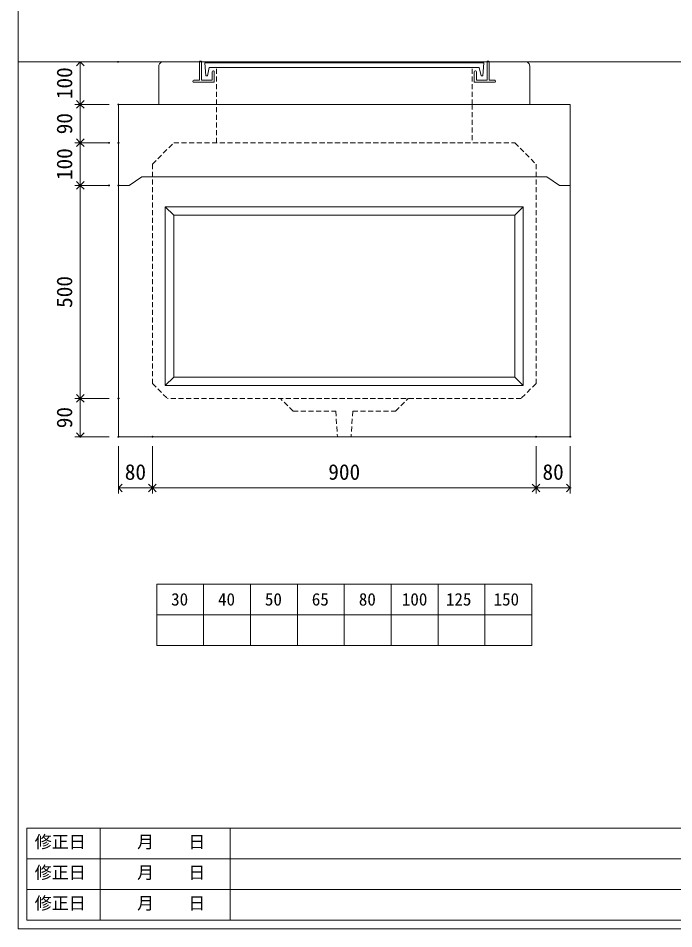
# Model space of a CAD drawing. Units: millimetres, scale not verified. Extents: x -4890 to 4890, y -2282 to 2282.
# Drawn here: x -1230 to 308, y -1993 to 144 of the extents above; entities that cross this region are included whole.
import ezdxf
from ezdxf.enums import TextEntityAlignment as Align

# ---------------------------------------------------------------- set-up
doc = ezdxf.new("R2010")
doc.units = ezdxf.units.MM
doc.header["$LTSCALE"] = 10
doc.header["$PDMODE"] = 32
doc.header["$PDSIZE"] = 2
doc.linetypes.add('DASHED1', pattern=[1.8, 1.2, -0.6])
doc.layers.add('0-1_Defpoints', color=7, linetype='Continuous')
for name, color, linetype, lineweight in [('0-2_waku', 7, 'Continuous', 18), ('0-3_gaikei', 7, 'Continuous', 18), ('0-4_kakure', 7, 'DASHED1', 5), ('0-5_sunpou', 7, 'Continuous', 5), ('0-9_uchigawa', 6, 'Continuous', 18), ('0-B_futa', 3, 'Continuous', 18), ('0-C_GL', 4, 'Continuous', 18), ('0-E_文字１', 7, 'Continuous', 18)]:
    doc.layers.add(name, color=color, linetype=linetype, lineweight=lineweight)
doc.styles.add('ＭＳ ゴシック', font='')
doc.styles.get('ＭＳ ゴシック').set_extended_font_data('MS Gothic')

# ---------------------------------------------------------------- blocks, each defined once
blk = doc.blocks.new('_Open90')
at = {"layer": '0-5_sunpou'}
blk.add_line((0, 0), (-1, 0), dxfattribs=at)
blk.add_lwpolyline([(-0.5, 0.5), (0, 0), (-0.5, -0.5)], dxfattribs=at)
blk = doc.blocks.new('D92')
at = {"layer": '0-1_Defpoints'}
for p in [(451.54, 2264.36), (363, 2164.36), (452.32, 2164.36)]:
    blk.add_point(p, dxfattribs=at)
at = {"layer": '0-5_sunpou'}
for p, q in [((429.54, 2264.36), (350, 2264.36)), ((363, 2246.36), (363, 2182.36)), ((430.32, 2164.36), (350, 2164.36))]:
    blk.add_line(p, q, dxfattribs=at)
at = {"layer": '0-5_sunpou', "xscale": 18, "yscale": 18}
for p, rotation in [((363, 2264.36), 90), ((363, 2164.36), 270)]:
    blk.add_blockref('_Open90', p, dxfattribs=dict(at, rotation=rotation))
at = {"layer": '0-5_sunpou', "style": 'ＭＳ ゴシック'}
blk.add_text('100', height=36.66, rotation=90, dxfattribs=at).set_placement((355, 2176.86), align=Align.BOTTOM_LEFT)
blk = doc.blocks.new('D93')
at = {"layer": '0-1_Defpoints'}
for p in [(452.32, 2164.36), (363, 2074.36), (452.32, 2074.36)]:
    blk.add_point(p, dxfattribs=at)
at = {"layer": '0-5_sunpou'}
for p, q in [((430.32, 2164.36), (350, 2164.36)), ((363, 2146.36), (363, 2092.36)), ((430.32, 2074.36), (350, 2074.36))]:
    blk.add_line(p, q, dxfattribs=at)
at = {"layer": '0-5_sunpou', "xscale": 18, "yscale": 18}
for p, rotation in [((363, 2164.36), 90), ((363, 2074.36), 270)]:
    blk.add_blockref('_Open90', p, dxfattribs=dict(at, rotation=rotation))
at = {"layer": '0-5_sunpou', "style": 'ＭＳ ゴシック'}
blk.add_text('90', height=36.66, rotation=90, dxfattribs=at).set_placement((355, 2094.36), align=Align.BOTTOM_LEFT)
blk = doc.blocks.new('D94')
at = {"layer": '0-1_Defpoints'}
for p in [(452.32, 1974.36), (363, 1474.36), (452.32, 1474.36)]:
    blk.add_point(p, dxfattribs=at)
at = {"layer": '0-5_sunpou'}
for p, q in [((430.32, 1974.36), (350, 1974.36)), ((363, 1956.36), (363, 1492.36)), ((430.32, 1474.36), (350, 1474.36))]:
    blk.add_line(p, q, dxfattribs=at)
at = {"layer": '0-5_sunpou', "xscale": 18, "yscale": 18}
for p, rotation in [((363, 1974.36), 90), ((363, 1474.36), 270)]:
    blk.add_blockref('_Open90', p, dxfattribs=dict(at, rotation=rotation))
at = {"layer": '0-5_sunpou', "style": 'ＭＳ ゴシック'}
blk.add_text('500', height=36.66, rotation=90, dxfattribs=at).set_placement((355, 1686.86), align=Align.BOTTOM_LEFT)
blk = doc.blocks.new('D95')
at = {"layer": '0-1_Defpoints'}
for p in [(452.32, 1474.36), (363, 1384.36), (452.32, 1384.36)]:
    blk.add_point(p, dxfattribs=at)
at = {"layer": '0-5_sunpou'}
for p, q in [((430.32, 1474.36), (350, 1474.36)), ((363, 1456.36), (363, 1402.36)), ((430.32, 1384.36), (350, 1384.36))]:
    blk.add_line(p, q, dxfattribs=at)
at = {"layer": '0-5_sunpou', "xscale": 18, "yscale": 18}
for p, rotation in [((363, 1474.36), 90), ((363, 1384.36), 270)]:
    blk.add_blockref('_Open90', p, dxfattribs=dict(at, rotation=rotation))
at = {"layer": '0-5_sunpou', "style": 'ＭＳ ゴシック'}
blk.add_text('90', height=36.66, rotation=90, dxfattribs=at).set_placement((355, 1404.36), align=Align.BOTTOM_LEFT)
blk = doc.blocks.new('D96')
at = {"layer": '0-1_Defpoints'}
for p in [(452.32, 1384.36), (532.32, 1384.36), (532.32, 1264.33)]:
    blk.add_point(p, dxfattribs=at)
at = {"layer": '0-5_sunpou'}
for p, q in [((452.32, 1362.36), (452.32, 1251.33)), ((532.32, 1362.36), (532.32, 1251.33)), ((470.32, 1264.33), (514.32, 1264.33))]:
    blk.add_line(p, q, dxfattribs=at)
at = {"layer": '0-5_sunpou', "xscale": 18, "yscale": 18, "rotation": 180}
blk.add_blockref('_Open90', (452.32, 1264.33), dxfattribs=at)
at = {"layer": '0-5_sunpou', "xscale": 18, "yscale": 18}
blk.add_blockref('_Open90', (532.32, 1264.33), dxfattribs=at)
at = {"layer": '0-5_sunpou', "style": 'ＭＳ ゴシック'}
blk.add_text('80', height=36.66, dxfattribs=at).set_placement((467.32, 1272.33), align=Align.BOTTOM_LEFT)
blk = doc.blocks.new('D97')
at = {"layer": '0-1_Defpoints'}
for p in [(532.32, 1384.36), (1432.32, 1384.36), (1432.32, 1264.33)]:
    blk.add_point(p, dxfattribs=at)
at = {"layer": '0-5_sunpou'}
for p, q in [((532.32, 1362.36), (532.32, 1251.33)), ((1432.32, 1362.36), (1432.32, 1251.33)), ((550.32, 1264.33), (1414.32, 1264.33))]:
    blk.add_line(p, q, dxfattribs=at)
at = {"layer": '0-5_sunpou', "xscale": 18, "yscale": 18, "rotation": 180}
blk.add_blockref('_Open90', (532.32, 1264.33), dxfattribs=at)
at = {"layer": '0-5_sunpou', "xscale": 18, "yscale": 18}
blk.add_blockref('_Open90', (1432.32, 1264.33), dxfattribs=at)
at = {"layer": '0-5_sunpou', "style": 'ＭＳ ゴシック'}
blk.add_text('900', height=36.66, dxfattribs=at).set_placement((944.82, 1272.33), align=Align.BOTTOM_LEFT)
blk = doc.blocks.new('D98')
at = {"layer": '0-1_Defpoints'}
for p in [(1432.32, 1384.36), (1512.32, 1384.36), (1512.32, 1264.33)]:
    blk.add_point(p, dxfattribs=at)
at = {"layer": '0-5_sunpou'}
for p, q in [((1432.32, 1362.36), (1432.32, 1251.33)), ((1512.32, 1362.36), (1512.32, 1251.33)), ((1450.32, 1264.33), (1494.32, 1264.33))]:
    blk.add_line(p, q, dxfattribs=at)
at = {"layer": '0-5_sunpou', "xscale": 18, "yscale": 18, "rotation": 180}
blk.add_blockref('_Open90', (1432.32, 1264.33), dxfattribs=at)
at = {"layer": '0-5_sunpou', "xscale": 18, "yscale": 18}
blk.add_blockref('_Open90', (1512.32, 1264.33), dxfattribs=at)
at = {"layer": '0-5_sunpou', "style": 'ＭＳ ゴシック'}
blk.add_text('80', height=36.66, dxfattribs=at).set_placement((1447.32, 1272.33), align=Align.BOTTOM_LEFT)
blk = doc.blocks.new('D99')
at = {"layer": '0-1_Defpoints'}
for p in [(430.32, 2074.36), (363, 1974.36), (430.32, 1974.36)]:
    blk.add_point(p, dxfattribs=at)
at = {"layer": '0-5_sunpou'}
for p, q in [((408.32, 2074.36), (350, 2074.36)), ((363, 2056.36), (363, 1992.36)), ((408.32, 1974.36), (350, 1974.36))]:
    blk.add_line(p, q, dxfattribs=at)
at = {"layer": '0-5_sunpou', "xscale": 18, "yscale": 18}
for p, rotation in [((363, 2074.36), 90), ((363, 1974.36), 270)]:
    blk.add_blockref('_Open90', p, dxfattribs=dict(at, rotation=rotation))
at = {"layer": '0-5_sunpou', "style": 'ＭＳ ゴシック'}
blk.add_text('100', height=36.66, rotation=90, dxfattribs=at).set_placement((355, 1986.86), align=Align.BOTTOM_LEFT)

msp = doc.modelspace()

# ---------------------------------------------------------------- linework, layer by layer
at = {"layer": '0-2_waku'}
for p, q in [((-1230.06, 2281.94), (-1230.06, -1993.06)), ((-905.06, -1184.06), (-25.06, -1184.06)), ((-905.06, -1184.06), (-905.06, -1328.06)), ((-905.06, -1184.06), (-905.06, -1328.06)), ((-905.06, -1184.06), (-905.06, -1328.06)), ((-905.06, -1184.06), (-905.06, -1328.06)), ((-795.06, -1184.06), (-795.06, -1328.06)), ((-685.06, -1184.06), (-685.06, -1328.06)), ((-685.06, -1184.06), (-685.06, -1328.06)), ((-575.06, -1184.06), (-575.06, -1328.06)), ((-465.06, -1184.06), (-465.06, -1328.06)), ((-355.06, -1184.06), (-355.06, -1328.06)), ((-245.06, -1184.06), (-245.06, -1328.06)), ((-135.06, -1184.06), (-135.06, -1328.06)), ((-25.06, -1184.06), (-25.06, -1328.06)), ((-905.06, -1256.06), (-25.06, -1256.06)), ((-905.06, -1328.06), (-25.06, -1328.06)), ((-1210.06, -1757.06), (-1210.06, -1973.06)), ((-1210.06, -1757.06), (817.94, -1757.06)), ((-1037.56, -1757.06), (-1037.56, -1973.06)), ((-732.56, -1757.06), (-732.56, -1973.06)), ((-732.56, -1757.06), (-732.56, -1973.06)), ((-1210.06, -1829.06), (817.94, -1829.06)), ((-1210.06, -1901.06), (529.94, -1901.06)), ((-1210.06, -1973.06), (817.94, -1973.06)), ((-1230.06, -1993.06), (4889.94, -1993.06)), ((-1230.06, -1993.06), (4889.94, -1993.06)), ((-1230.06, -1993.06), (4889.94, -1993.06))]:
    msp.add_line(p, q, dxfattribs=at)
at = {"layer": '0-3_gaikei'}
for p, q in [((-900.06, -58.06), (-900.06, 31.94)), ((-890.06, 41.94), (-805.06, 41.94)), ((-125.06, 41.94), (-40.06, 41.94)), ((-30.06, -58.06), (-30.06, 31.94)), ((-995.06, -58.06), (64.94, -58.06)), ((-995.06, -838.06), (-995.06, -58.06)), ((-900.06, -58.06), (-790.06, -58.06)), ((-865.06, -58.06), (-65.06, -58.06)), ((-30.06, -58.06), (-140.06, -58.06)), ((64.94, -58.06), (64.94, -838.06)), ((-970.06, -248.06), (-940.06, -228.06)), ((-940.06, -228.06), (9.94, -228.06)), ((9.94, -228.06), (39.94, -248.06)), ((-970.06, -248.06), (-995.06, -248.06)), ((39.94, -248.06), (64.94, -248.06)), ((64.94, -838.06), (-995.06, -838.06))]:
    msp.add_line(p, q, dxfattribs=at)
for centre, radius, start, end in [((-890.64, 32.52), 9.44, 86.47383, 183.52617), ((-39.73, 32.27), 9.68, 358.04251, 91.95749)]:
    msp.add_arc(centre, radius, start, end, dxfattribs=at)
at = {"layer": '0-4_kakure'}
for p, q in [((-765.06, -58.06), (-765.06, 28.44)), ((-165.06, -58.06), (-165.06, 28.44)), ((-765.06, -148.06), (-765.06, -58.06)), ((-165.06, -58.06), (-165.06, -148.06)), ((-915.06, -198.06), (-865.06, -148.06)), ((-865.06, -148.06), (-65.06, -148.06)), ((-65.06, -148.06), (-15.06, -198.06)), ((-915.06, -198.06), (-915.06, -713.06)), ((-15.06, -198.06), (-15.06, -713.06)), ((-915.06, -713.06), (-880.06, -748.06)), ((-15.06, -713.06), (-50.06, -748.06)), ((-50.06, -748.06), (-880.06, -748.06)), ((-585.06, -778.06), (-615.06, -748.06)), ((-345.06, -778.06), (-315.06, -748.06)), ((-445.06, -778.06), (-449.06, -838.06)), ((-445.06, -778.06), (-345.06, -778.06))]:
    msp.add_line(p, q, dxfattribs=at)
msp.add_lwpolyline([(-585.06, -778.06), (-485.06, -778.06), (-481.06, -838.06)], dxfattribs=at)
at = {"layer": '0-9_uchigawa'}
for p, q in [((-885.06, -298.06), (-885.06, -718.06)), ((-885.06, -298.06), (-865.06, -318.06)), ((-465.06, -298.06), (-45.06, -298.06)), ((-45.06, -298.06), (-65.06, -318.06)), ((-45.06, -298.06), (-45.06, -718.06)), ((-865.06, -318.06), (-865.06, -698.06)), ((-865.06, -318.06), (-465.06, -318.06)), ((-865.06, -318.06), (-465.06, -318.06)), ((-865.06, -698.06), (-885.06, -718.06)), ((-865.06, -698.06), (-465.06, -698.06)), ((-465.06, -698.06), (-65.06, -698.06)), ((-65.06, -698.06), (-45.06, -718.06)), ((-885.06, -718.06), (-465.06, -718.06)), ((-465.06, -718.06), (-45.06, -718.06))]:
    msp.add_line(p, q, dxfattribs=at)
for points in [[(-885.06, -298.06), (-465.06, -298.06), (-45.06, -298.06)], [(-465.06, -318.06), (-65.06, -318.06), (-65.06, -698.06)]]:
    msp.add_lwpolyline(points, dxfattribs=at)
at = {"layer": '0-B_futa'}
for p, q in [((-803.06, 43.94), (-800.06, 43.94)), ((-800.06, 43.94), (-800.06, -1.06)), ((-130.06, 43.94), (-130.06, -1.06)), ((-130.06, 43.94), (-127.06, 43.94)), ((-805.06, 41.94), (-805.06, -1.06)), ((-792.25, 39.44), (-137.92, 39.44)), ((-792.25, 39.44), (-789.76, 9.44)), ((-781.73, 28.44), (-786.05, 9.44)), ((-781.73, 28.44), (-148.39, 28.44)), ((-148.39, 28.44), (-144.07, 9.44)), ((-137.92, 39.44), (-140.17, 9.44)), ((-125.06, 41.94), (-125.06, -1.06)), ((-789.76, 9.44), (-786.05, 9.44)), ((-775.06, 18.94), (-775.06, -1.06)), ((-773.06, 20.94), (-772.06, 20.94)), ((-770.06, 18.94), (-770.06, -6.06)), ((-160.06, 18.94), (-160.06, -6.06)), ((-157.06, 20.94), (-158.06, 20.94)), ((-155.06, 18.94), (-155.06, -1.06)), ((-140.17, 9.44), (-144.07, 9.44)), ((-820.06, -3.06), (-820.06, -4.06)), ((-818.06, -1.06), (-805.06, -1.06)), ((-770.06, -6.06), (-818.06, -6.06)), ((-800.06, -1.06), (-775.06, -1.06)), ((-160.06, -6.06), (-112.06, -6.06)), ((-130.06, -1.06), (-155.06, -1.06)), ((-112.06, -1.06), (-125.06, -1.06)), ((-110.06, -3.06), (-110.06, -4.06))]:
    msp.add_line(p, q, dxfattribs=at)
for centre, start, end in [((-803.06, 41.94), 90, 180), ((-127.06, 41.94), 0, 90), ((-773.06, 18.94), 90, 180), ((-772.06, 18.94), 0, 90), ((-158.06, 18.94), 90, 180), ((-157.06, 18.94), 0, 90), ((-818.06, -3.06), 90, 180), ((-818.06, -4.06), 180, 270), ((-112.06, -3.06), 0, 90), ((-112.06, -4.06), 270, 0)]:
    msp.add_arc(centre, 2, start, end, dxfattribs=at)
at = {"layer": '0-C_GL'}
msp.add_line((-1230.06, 41.94), (4889.94, 41.94), dxfattribs=at)

# ---------------------------------------------------------------- block references
at = {"layer": '0-5_sunpou'}
for name in ['D92', 'D93', 'D99', 'D94', 'D95', 'D96', 'D97', 'D98']:
    msp.add_blockref(name, (-1447.37, -2222.42), dxfattribs=at)

# ---------------------------------------------------------------- texts
at = {"layer": '0-E_文字１', "style": 'ＭＳ ゴシック'}
for s, p in [('30', (-871.27, -1243.11)), ('40', (-761.27, -1243.11)), ('50', (-651.27, -1243.11)), ('65', (-541.27, -1243.11)), ('80', (-430.87, -1243.11)), ('100', (-329.99, -1243.11)), ('125', (-226.6, -1243.11)), ('150', (-114.84, -1243.11)), ('修正日', (-1191.41, -1812.35)), ('\u3000\u3000月\u3000\u3000日', (-1031.26, -1812.35)), ('修正日', (-1191.41, -1884.35)), ('\u3000\u3000月\u3000\u3000日', (-1031.26, -1884.35)), ('修正日', (-1191.41, -1956.35)), ('\u3000\u3000月\u3000\u3000日', (-1031.26, -1956.35))]:
    msp.add_text(s, height=29.33, dxfattribs=at).set_placement(p, align=Align.BOTTOM_LEFT)

doc.saveas('drawing.dxf')
